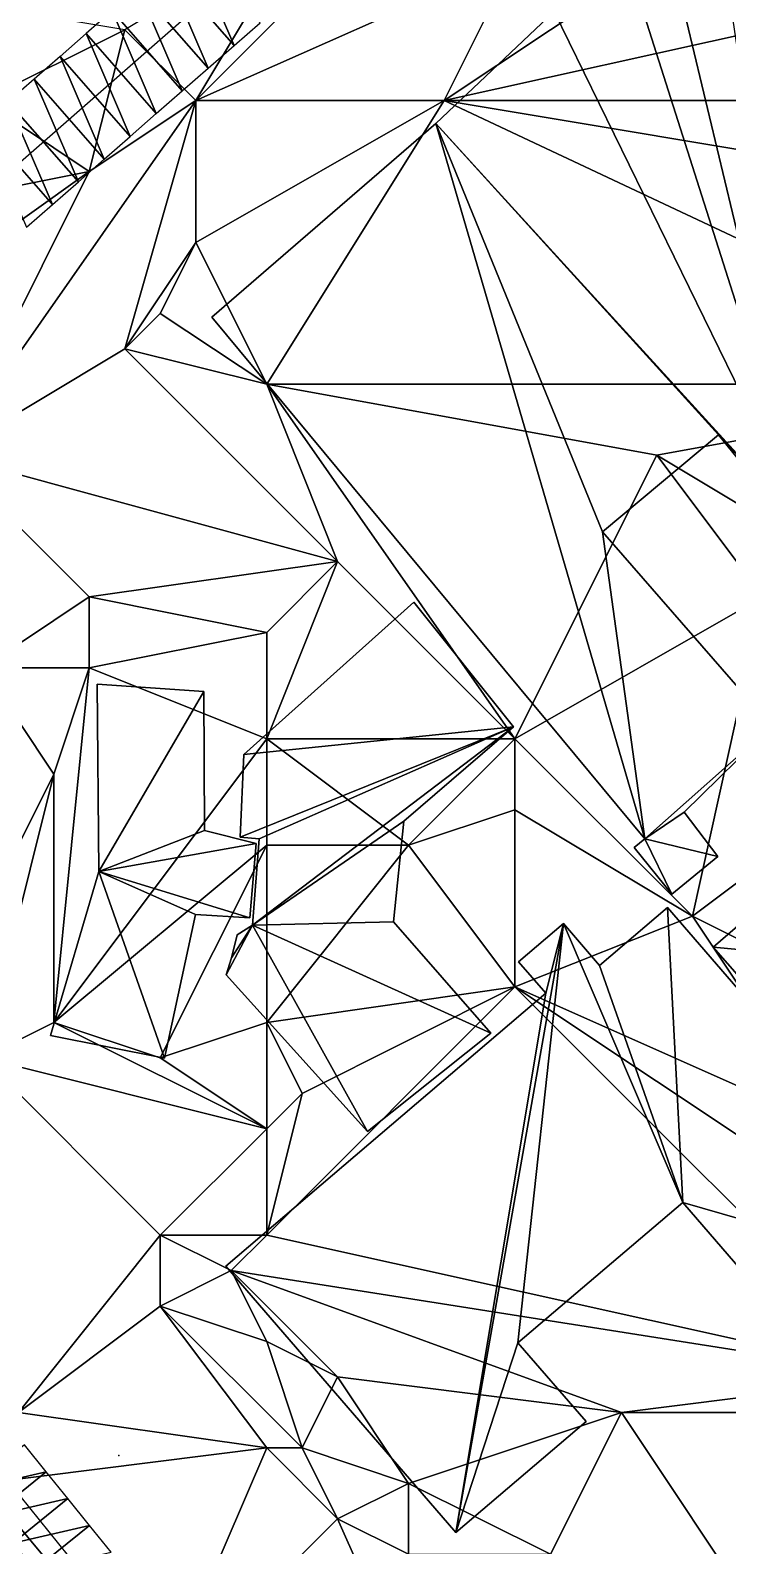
# Model space of a CAD drawing. Header units: metres. Extents: x -1103 to 901, y -902 to 905.
# Drawn here: x -219.3 to -180, y 326.5 to 412 of the extents above; entities that cross this region are included whole.
import ezdxf

# ---------------------------------------------------------------- set-up
doc = ezdxf.new("R2010")
doc.units = ezdxf.units.M
for name, color, linetype in [('OSM_BUILDING_FOOTPRINTS', 7, 'CONTINUOUS'), ('OSM_BUILDING_ROOFS', 1, 'CONTINUOUS'), ('OSM_BUILDING_WALLS', 8, 'CONTINUOUS'), ('OSM_ROAD_AXES', 2, 'CONTINUOUS'), ('OSM_ROAD_SURFACE', 9, 'CONTINUOUS'), ('OSM_TERRAIN', 3, 'CONTINUOUS'), ('OSM_TREES', 3, 'CONTINUOUS')]:
    doc.layers.add(name, color=color, linetype=linetype)

msp = doc.modelspace()

# ---------------------------------------------------------------- linework, layer by layer
at = {"layer": 'OSM_BUILDING_FOOTPRINTS'}
for points in [[(-209.094, 395.79, 10.701), (-196.459, 406.705, 10.701), (-189.794, 413.031, 10.701), (-185.638, 415.762, 10.701), (-183.195, 416.127, 10.701), (-180, 414.579, 10.701), (-178.187, 413.186, 10.701), (-159.882, 388.757, 10.701), (-171.212, 378.56, 10.701), (-175.413, 383.614, 10.701), (-175.899, 383.448, 10.701), (-180.531, 389.155, 10.701), (-187.074, 383.68, 10.701), (-177.524, 372.721, 10.701), (-182.454, 367.866, 10.701), (-180.564, 365.367, 10.701), (-183.161, 363.232, 10.701), (-185.273, 365.864, 10.701), (-184.676, 366.362, 10.701), (-209.094, 395.79, 10.701)], [(-197.708, 379.699, 10.753), (-192.082, 372.677, 10.753), (-198.261, 367.357, 10.753), (-198.847, 361.673, 10.753), (-193.353, 355.402, 10.753), (-200.317, 349.84, 10.753), (-208.287, 358.687, 10.753), (-207.988, 359.649, 10.753), (-207.657, 360.943, 10.753), (-206.805, 361.485, 10.753), (-206.419, 366.362, 10.753), (-207.491, 366.45, 10.753), (-207.281, 371.106, 10.753), (-197.708, 379.699, 10.753)], [(-218.18, 355.27, 11.212), (-215.472, 364.515, 11.212), (-215.549, 375.076, 11.212), (-209.547, 374.667, 11.212), (-209.503, 366.826, 11.212), (-206.595, 366.096, 11.212), (-206.949, 361.894, 11.212), (-210.022, 362.082, 11.212), (-211.769, 353.987, 11.212), (-218.18, 355.27, 11.212)], [(-166.105, 354.363, 9.624), (-171.544, 349.652, 9.624), (-180.829, 360.246, 9.624), (-173.368, 366.705, 9.624), (-168.405, 361.054, 9.624), (-170.438, 359.295, 9.624), (-166.105, 354.363, 9.624)], [(-208.309, 342.253, 10.236), (-195.331, 327.235, 10.236), (-187.992, 333.484, 10.236), (-191.839, 337.929, 10.236), (-182.542, 345.848, 10.236), (-172.318, 334.003, 10.236), (-164.525, 340.65, 10.236), (-183.394, 362.491, 10.236), (-187.24, 359.207, 10.236), (-189.274, 361.573, 10.236), (-191.794, 359.428, 10.236), (-190.258, 357.647, 10.236), (-208.309, 342.253, 10.236)]]:
    msp.add_polyline3d(points, close=True, dxfattribs=at)
at = {"layer": 'OSM_BUILDING_ROOFS'}
for points in [[(-175.413, 383.614, 28.701), (-185.638, 415.762, 28.701), (-189.794, 413.031, 28.701)], [(-175.413, 383.614, 28.701), (-183.195, 416.127, 28.701), (-185.638, 415.762, 28.701)], [(-175.413, 383.614, 28.701), (-180, 414.579, 28.701), (-183.195, 416.127, 28.701)], [(-175.413, 383.614, 28.701), (-189.794, 413.031, 28.701), (-196.459, 406.705, 28.701)], [(-196.459, 406.705, 28.701), (-209.094, 395.79, 28.701), (-184.676, 366.362, 28.701)], [(-196.459, 406.705, 28.701), (-184.676, 366.362, 28.701), (-187.074, 383.68, 28.701)], [(-196.459, 406.705, 28.701), (-187.074, 383.68, 28.701), (-180.531, 389.155, 28.701)], [(-196.459, 406.705, 28.701), (-180.531, 389.155, 28.701), (-175.413, 383.614, 28.701)], [(-180.531, 389.155, 28.701), (-175.899, 383.448, 28.701), (-175.413, 383.614, 28.701)], [(-184.676, 366.362, 28.701), (-177.524, 372.721, 28.701), (-187.074, 383.68, 28.701)], [(-192.082, 372.677, 15.953), (-197.708, 379.699, 15.953), (-207.281, 371.106, 15.953)], [(-215.472, 364.515, 21.212), (-209.547, 374.667, 21.212), (-215.549, 375.076, 21.212)], [(-215.472, 364.515, 21.212), (-209.503, 366.826, 21.212), (-209.547, 374.667, 21.212)], [(-184.676, 366.362, 28.701), (-182.454, 367.866, 28.701), (-177.524, 372.721, 28.701)], [(-192.082, 372.677, 15.953), (-207.281, 371.106, 15.953), (-207.491, 366.45, 15.953)], [(-192.082, 372.677, 15.953), (-207.491, 366.45, 15.953), (-206.419, 366.362, 15.953)], [(-192.082, 372.677, 15.953), (-206.419, 366.362, 15.953), (-206.805, 361.485, 15.953)], [(-206.805, 361.485, 15.953), (-198.261, 367.357, 15.953), (-192.082, 372.677, 15.953)], [(-184.676, 366.362, 28.701), (-180.564, 365.367, 28.701), (-182.454, 367.866, 28.701)], [(-215.472, 364.515, 21.212), (-206.595, 366.096, 21.212), (-209.503, 366.826, 21.212)], [(-206.805, 361.485, 15.953), (-198.847, 361.673, 15.953), (-198.261, 367.357, 15.953)], [(-215.472, 364.515, 21.212), (-206.949, 361.894, 21.212), (-206.595, 366.096, 21.212)], [(-184.676, 366.362, 28.701), (-185.273, 365.864, 28.701), (-183.161, 363.232, 28.701)], [(-184.676, 366.362, 28.701), (-183.161, 363.232, 28.701), (-180.564, 365.367, 28.701)], [(-170.438, 359.295, 14.824), (-173.368, 366.705, 14.824), (-180.829, 360.246, 14.824)], [(-215.472, 364.515, 21.212), (-218.18, 355.27, 21.212), (-211.769, 353.987, 21.212)], [(-215.472, 364.515, 21.212), (-211.769, 353.987, 21.212), (-210.022, 362.082, 21.212)], [(-215.472, 364.515, 21.212), (-210.022, 362.082, 21.212), (-206.949, 361.894, 21.212)], [(-182.542, 345.848, 15.436), (-183.394, 362.491, 15.436), (-187.24, 359.207, 15.436)], [(-182.542, 345.848, 15.436), (-164.525, 340.65, 15.436), (-183.394, 362.491, 15.436)], [(-206.805, 361.485, 15.953), (-193.353, 355.402, 15.953), (-198.847, 361.673, 15.953)], [(-206.805, 361.485, 15.953), (-207.988, 359.649, 15.953), (-208.287, 358.687, 15.953)], [(-206.805, 361.485, 15.953), (-208.287, 358.687, 15.953), (-200.317, 349.84, 15.953)], [(-206.805, 361.485, 15.953), (-207.657, 360.943, 15.953), (-207.988, 359.649, 15.953)], [(-206.805, 361.485, 15.953), (-200.317, 349.84, 15.953), (-193.353, 355.402, 15.953)], [(-189.274, 361.573, 15.436), (-190.258, 357.647, 15.436), (-195.331, 327.235, 15.436)], [(-189.274, 361.573, 15.436), (-195.331, 327.235, 15.436), (-191.839, 337.929, 15.436)], [(-189.274, 361.573, 15.436), (-191.839, 337.929, 15.436), (-182.542, 345.848, 15.436)], [(-189.274, 361.573, 15.436), (-191.794, 359.428, 15.436), (-190.258, 357.647, 15.436)], [(-182.542, 345.848, 15.436), (-187.24, 359.207, 15.436), (-189.274, 361.573, 15.436)], [(-170.438, 359.295, 14.824), (-180.829, 360.246, 14.824), (-171.544, 349.652, 14.824)], [(-190.258, 357.647, 15.436), (-208.309, 342.253, 15.436), (-195.331, 327.235, 15.436)], [(-182.542, 345.848, 15.436), (-172.318, 334.003, 15.436), (-164.525, 340.65, 15.436)], [(-195.331, 327.235, 15.436), (-187.992, 333.484, 15.436), (-191.839, 337.929, 15.436)], [(-166.094, 327.346, 34.868), (-189.296, 307.561, 34.868), (-178.718, 295.319, 34.868)]]:
    msp.add_3dface(points, dxfattribs=at)
at = {"layer": 'OSM_BUILDING_WALLS'}
for points in [[(-189.794, 413.031, 10.701), (-196.459, 406.705, 10.701), (-196.459, 406.705, 28.701)], [(-189.794, 413.031, 10.701), (-196.459, 406.705, 28.701), (-189.794, 413.031, 28.701)], [(-196.459, 406.705, 10.701), (-209.094, 395.79, 10.701), (-209.094, 395.79, 28.701)], [(-196.459, 406.705, 10.701), (-209.094, 395.79, 28.701), (-196.459, 406.705, 28.701)], [(-209.094, 395.79, 10.701), (-184.676, 366.362, 10.701), (-184.676, 366.362, 28.701)], [(-209.094, 395.79, 10.701), (-184.676, 366.362, 28.701), (-209.094, 395.79, 28.701)], [(-187.074, 383.68, 10.701), (-180.531, 389.155, 10.701), (-180.531, 389.155, 28.701)], [(-187.074, 383.68, 10.701), (-180.531, 389.155, 28.701), (-187.074, 383.68, 28.701)], [(-180.531, 389.155, 10.701), (-175.899, 383.448, 10.701), (-175.899, 383.448, 28.701)], [(-180.531, 389.155, 10.701), (-175.899, 383.448, 28.701), (-180.531, 389.155, 28.701)], [(-177.524, 372.721, 10.701), (-187.074, 383.68, 10.701), (-187.074, 383.68, 28.701)], [(-177.524, 372.721, 10.701), (-187.074, 383.68, 28.701), (-177.524, 372.721, 28.701)], [(-197.708, 379.699, 10.753), (-207.281, 371.106, 10.753), (-207.281, 371.106, 15.953)], [(-197.708, 379.699, 10.753), (-207.281, 371.106, 15.953), (-197.708, 379.699, 15.953)], [(-192.082, 372.677, 10.753), (-197.708, 379.699, 10.753), (-197.708, 379.699, 15.953)], [(-192.082, 372.677, 10.753), (-197.708, 379.699, 15.953), (-192.082, 372.677, 15.953)], [(-209.547, 374.667, 11.212), (-215.549, 375.076, 11.212), (-215.549, 375.076, 21.212)], [(-209.547, 374.667, 11.212), (-215.549, 375.076, 21.212), (-209.547, 374.667, 21.212)], [(-215.549, 375.076, 11.212), (-215.472, 364.515, 11.212), (-215.472, 364.515, 21.212)], [(-215.549, 375.076, 11.212), (-215.472, 364.515, 21.212), (-215.549, 375.076, 21.212)], [(-209.503, 366.826, 11.212), (-209.547, 374.667, 11.212), (-209.547, 374.667, 21.212)], [(-209.503, 366.826, 11.212), (-209.547, 374.667, 21.212), (-209.503, 366.826, 21.212)], [(-182.454, 367.866, 10.701), (-177.524, 372.721, 10.701), (-177.524, 372.721, 28.701)], [(-182.454, 367.866, 10.701), (-177.524, 372.721, 28.701), (-182.454, 367.866, 28.701)], [(-198.261, 367.357, 10.753), (-192.082, 372.677, 10.753), (-192.082, 372.677, 15.953)], [(-198.261, 367.357, 10.753), (-192.082, 372.677, 15.953), (-198.261, 367.357, 15.953)], [(-207.281, 371.106, 10.753), (-207.491, 366.45, 10.753), (-207.491, 366.45, 15.953)], [(-207.281, 371.106, 10.753), (-207.491, 366.45, 15.953), (-207.281, 371.106, 15.953)], [(-180.564, 365.367, 10.701), (-182.454, 367.866, 10.701), (-182.454, 367.866, 28.701)], [(-180.564, 365.367, 10.701), (-182.454, 367.866, 28.701), (-180.564, 365.367, 28.701)], [(-206.595, 366.096, 11.212), (-209.503, 366.826, 11.212), (-209.503, 366.826, 21.212)], [(-206.595, 366.096, 11.212), (-209.503, 366.826, 21.212), (-206.595, 366.096, 21.212)], [(-198.847, 361.673, 10.753), (-198.261, 367.357, 10.753), (-198.261, 367.357, 15.953)], [(-198.847, 361.673, 10.753), (-198.261, 367.357, 15.953), (-198.847, 361.673, 15.953)], [(-207.491, 366.45, 10.753), (-206.419, 366.362, 10.753), (-206.419, 366.362, 15.953)], [(-207.491, 366.45, 10.753), (-206.419, 366.362, 15.953), (-207.491, 366.45, 15.953)], [(-206.949, 361.894, 11.212), (-206.595, 366.096, 11.212), (-206.595, 366.096, 21.212)], [(-206.949, 361.894, 11.212), (-206.595, 366.096, 21.212), (-206.949, 361.894, 21.212)], [(-206.419, 366.362, 10.753), (-206.805, 361.485, 10.753), (-206.805, 361.485, 15.953)], [(-206.419, 366.362, 10.753), (-206.805, 361.485, 15.953), (-206.419, 366.362, 15.953)], [(-184.676, 366.362, 10.701), (-185.273, 365.864, 10.701), (-185.273, 365.864, 28.701)], [(-184.676, 366.362, 10.701), (-185.273, 365.864, 28.701), (-184.676, 366.362, 28.701)], [(-185.273, 365.864, 10.701), (-183.161, 363.232, 10.701), (-183.161, 363.232, 28.701)], [(-185.273, 365.864, 10.701), (-183.161, 363.232, 28.701), (-185.273, 365.864, 28.701)], [(-173.368, 366.705, 9.624), (-180.829, 360.246, 9.624), (-180.829, 360.246, 14.824)], [(-173.368, 366.705, 9.624), (-180.829, 360.246, 14.824), (-173.368, 366.705, 14.824)], [(-183.161, 363.232, 10.701), (-180.564, 365.367, 10.701), (-180.564, 365.367, 28.701)], [(-183.161, 363.232, 10.701), (-180.564, 365.367, 28.701), (-183.161, 363.232, 28.701)], [(-215.472, 364.515, 11.212), (-218.18, 355.27, 11.212), (-218.18, 355.27, 21.212)], [(-215.472, 364.515, 11.212), (-218.18, 355.27, 21.212), (-215.472, 364.515, 21.212)], [(-183.394, 362.491, 10.236), (-187.24, 359.207, 10.236), (-187.24, 359.207, 15.436)], [(-183.394, 362.491, 10.236), (-187.24, 359.207, 15.436), (-183.394, 362.491, 15.436)], [(-164.525, 340.65, 10.236), (-183.394, 362.491, 10.236), (-183.394, 362.491, 15.436)], [(-164.525, 340.65, 10.236), (-183.394, 362.491, 15.436), (-164.525, 340.65, 15.436)], [(-211.769, 353.987, 11.212), (-210.022, 362.082, 11.212), (-210.022, 362.082, 21.212)], [(-211.769, 353.987, 11.212), (-210.022, 362.082, 21.212), (-211.769, 353.987, 21.212)], [(-210.022, 362.082, 11.212), (-206.949, 361.894, 11.212), (-206.949, 361.894, 21.212)], [(-210.022, 362.082, 11.212), (-206.949, 361.894, 21.212), (-210.022, 362.082, 21.212)], [(-193.353, 355.402, 10.753), (-198.847, 361.673, 10.753), (-198.847, 361.673, 15.953)], [(-193.353, 355.402, 10.753), (-198.847, 361.673, 15.953), (-193.353, 355.402, 15.953)], [(-207.657, 360.943, 10.753), (-207.988, 359.649, 10.753), (-207.988, 359.649, 15.953)], [(-207.657, 360.943, 10.753), (-207.988, 359.649, 15.953), (-207.657, 360.943, 15.953)], [(-206.805, 361.485, 10.753), (-207.657, 360.943, 10.753), (-207.657, 360.943, 15.953)], [(-206.805, 361.485, 10.753), (-207.657, 360.943, 15.953), (-206.805, 361.485, 15.953)], [(-189.274, 361.573, 10.236), (-191.794, 359.428, 10.236), (-191.794, 359.428, 15.436)], [(-189.274, 361.573, 10.236), (-191.794, 359.428, 15.436), (-189.274, 361.573, 15.436)], [(-187.24, 359.207, 10.236), (-189.274, 361.573, 10.236), (-189.274, 361.573, 15.436)], [(-187.24, 359.207, 10.236), (-189.274, 361.573, 15.436), (-187.24, 359.207, 15.436)], [(-180.829, 360.246, 9.624), (-171.544, 349.652, 9.624), (-171.544, 349.652, 14.824)], [(-180.829, 360.246, 9.624), (-171.544, 349.652, 14.824), (-180.829, 360.246, 14.824)], [(-207.988, 359.649, 10.753), (-208.287, 358.687, 10.753), (-208.287, 358.687, 15.953)], [(-207.988, 359.649, 10.753), (-208.287, 358.687, 15.953), (-207.988, 359.649, 15.953)], [(-191.794, 359.428, 10.236), (-190.258, 357.647, 10.236), (-190.258, 357.647, 15.436)], [(-191.794, 359.428, 10.236), (-190.258, 357.647, 15.436), (-191.794, 359.428, 15.436)], [(-208.287, 358.687, 10.753), (-200.317, 349.84, 10.753), (-200.317, 349.84, 15.953)], [(-208.287, 358.687, 10.753), (-200.317, 349.84, 15.953), (-208.287, 358.687, 15.953)], [(-190.258, 357.647, 10.236), (-208.309, 342.253, 10.236), (-208.309, 342.253, 15.436)], [(-190.258, 357.647, 10.236), (-208.309, 342.253, 15.436), (-190.258, 357.647, 15.436)], [(-218.18, 355.27, 11.212), (-211.769, 353.987, 11.212), (-211.769, 353.987, 21.212)], [(-218.18, 355.27, 11.212), (-211.769, 353.987, 21.212), (-218.18, 355.27, 21.212)], [(-200.317, 349.84, 10.753), (-193.353, 355.402, 10.753), (-193.353, 355.402, 15.953)], [(-200.317, 349.84, 10.753), (-193.353, 355.402, 15.953), (-200.317, 349.84, 15.953)], [(-191.839, 337.929, 10.236), (-182.542, 345.848, 10.236), (-182.542, 345.848, 15.436)], [(-191.839, 337.929, 10.236), (-182.542, 345.848, 15.436), (-191.839, 337.929, 15.436)], [(-182.542, 345.848, 10.236), (-172.318, 334.003, 10.236), (-172.318, 334.003, 15.436)], [(-182.542, 345.848, 10.236), (-172.318, 334.003, 15.436), (-182.542, 345.848, 15.436)], [(-208.309, 342.253, 10.236), (-195.331, 327.235, 10.236), (-195.331, 327.235, 15.436)], [(-208.309, 342.253, 10.236), (-195.331, 327.235, 15.436), (-208.309, 342.253, 15.436)], [(-187.992, 333.484, 10.236), (-191.839, 337.929, 10.236), (-191.839, 337.929, 15.436)], [(-187.992, 333.484, 10.236), (-191.839, 337.929, 15.436), (-187.992, 333.484, 15.436)], [(-195.331, 327.235, 10.236), (-187.992, 333.484, 10.236), (-187.992, 333.484, 15.436)], [(-195.331, 327.235, 10.236), (-187.992, 333.484, 15.436), (-195.331, 327.235, 15.436)], [(-166.094, 327.346, 10.468), (-189.296, 307.561, 10.468), (-189.296, 307.561, 34.868)], [(-166.094, 327.346, 10.468), (-189.296, 307.561, 34.868), (-166.094, 327.346, 34.868)]]:
    msp.add_3dface(points, dxfattribs=at)
at = {"layer": 'OSM_ROAD_AXES'}
for points in [[(338.128, 881.942, 14.359), (234.895, 793.04, 12.898), (204.718, 767.892, 16.831), (76.88, 658.585, 15.214), (-16.846, 578.441, 10.141), (-81.964, 522.77, 11.318), (-163.309, 453.629, 16.809), (-182.001, 437.737, 14.897), (-234.694, 391.565, 11.193), (-256.57, 375.209, 14.917), (-337.594, 302.816, 14.849)], [(-157.826, 253.505, 19.336), (-161.33, 257.519, 19.095), (-183.747, 284.924, 15.418), (-208.994, 315.767, 14.23), (-234.639, 347.573, 15.628), (-256.57, 375.209, 14.917), (-282.181, 405.676, 12.154), (-361.261, 499.721, 16.837)]]:
    msp.add_polyline3d(points, dxfattribs=at)
at = {"layer": 'OSM_ROAD_SURFACE'}
for points in [[(-210.325, 416.907, 11.983), (-211.788, 415.625, 11.868), (-207.834, 411.112, 11.959)], [(-210.325, 416.907, 11.983), (-207.834, 411.112, 11.959), (-206.371, 412.395, 12.082)], [(-211.788, 415.625, 11.868), (-213.252, 414.342, 11.748), (-209.298, 409.83, 11.823)], [(-211.788, 415.625, 11.868), (-209.298, 409.83, 11.823), (-207.834, 411.112, 11.959)], [(-213.252, 414.342, 11.748), (-214.716, 413.06, 11.608), (-210.762, 408.547, 11.675)], [(-213.252, 414.342, 11.748), (-210.762, 408.547, 11.675), (-209.298, 409.83, 11.823)], [(-214.716, 413.06, 11.608), (-216.18, 411.777, 11.466), (-212.225, 407.264, 11.517)], [(-214.716, 413.06, 11.608), (-212.225, 407.264, 11.517), (-210.762, 408.547, 11.675)], [(-216.18, 411.777, 11.466), (-217.643, 410.495, 11.331), (-213.689, 405.982, 11.359)], [(-216.18, 411.777, 11.466), (-213.689, 405.982, 11.359), (-212.225, 407.264, 11.517)], [(-217.643, 410.495, 11.331), (-219.107, 409.212, 11.174), (-215.153, 404.699, 11.2)], [(-217.643, 410.495, 11.331), (-215.153, 404.699, 11.2), (-213.689, 405.982, 11.359)], [(-219.107, 409.212, 11.174), (-220.571, 407.93, 10.989), (-216.616, 403.417, 11.104)], [(-219.107, 409.212, 11.174), (-216.616, 403.417, 11.104), (-215.153, 404.699, 11.2)], [(-220.571, 407.93, 10.989), (-222.034, 406.647, 10.887), (-218.08, 402.134, 11.081)], [(-220.571, 407.93, 10.989), (-218.08, 402.134, 11.081), (-216.616, 403.417, 11.104)], [(-222.034, 406.647, 10.887), (-219.544, 400.852, 11.059), (-218.08, 402.134, 11.081)], [(-218.428, 330.653, 15.427), (-219.649, 332.168, 15.553), (-222.763, 329.657, 15.689)], [(-218.428, 330.653, 15.427), (-222.763, 329.657, 15.689), (-221.542, 328.143, 15.548)], [(-217.206, 329.139, 15.286), (-218.428, 330.653, 15.427), (-221.542, 328.143, 15.548)], [(-217.206, 329.139, 15.286), (-221.542, 328.143, 15.548), (-220.32, 326.628, 15.405)], [(-215.985, 327.624, 15.142), (-217.206, 329.139, 15.286), (-220.32, 326.628, 15.405)], [(-215.985, 327.624, 15.142), (-220.32, 326.628, 15.405), (-219.099, 325.113, 15.263)], [(-214.764, 326.11, 14.999), (-215.985, 327.624, 15.142), (-219.099, 325.113, 15.263)]]:
    msp.add_3dface(points, dxfattribs=at)
at = {"layer": 'OSM_TERRAIN'}
for points in [[(-210, 408, 11.631), (-204, 418, 12.512), (-214, 412, 11.673)], [(-210, 408, 11.631), (-200, 418, 12.567), (-204, 418, 12.512)], [(-210, 408, 11.631), (-192, 416, 13.193), (-200, 418, 12.567)], [(-196, 408, 12.815), (-192, 416, 13.193), (-210, 408, 11.631)], [(-196, 408, 12.815), (-184, 416, 12.839), (-192, 416, 13.193)], [(-196, 408, 12.815), (-178, 412, 12.839), (-184, 416, 12.839)], [(-222, 408, 10.834), (-214, 412, 11.673), (-226, 414, 10.149)], [(-222, 408, 10.834), (-216, 404, 11.062), (-214, 412, 11.673)], [(-216, 404, 11.062), (-210, 408, 11.631), (-214, 412, 11.673)], [(-196, 408, 12.815), (-174, 408, 12.947), (-178, 412, 12.839)], [(-226, 402, 10.708), (-216, 404, 11.062), (-222, 408, 10.834)], [(-214, 394, 11.619), (-210, 408, 11.631), (-224, 388, 11.283)], [(-224, 388, 11.283), (-210, 408, 11.631), (-216, 404, 11.062)], [(-214, 394, 11.619), (-210, 400, 11.907), (-210, 408, 11.631)], [(-206, 392, 12.832), (-196, 408, 12.815), (-210, 400, 11.907)], [(-210, 400, 11.907), (-196, 408, 12.815), (-210, 408, 11.631)], [(-206, 392, 12.832), (-162, 392, 12.953), (-196, 408, 12.815)], [(-162, 392, 12.953), (-172, 404, 12.839), (-196, 408, 12.815)], [(-196, 408, 12.815), (-172, 404, 12.839), (-174, 408, 12.947)], [(-230, 394, 10.759), (-224, 388, 11.283), (-216, 404, 11.062)], [(-230, 394, 10.759), (-216, 404, 11.062), (-226, 402, 10.708)], [(-214, 394, 11.619), (-212, 396, 12.031), (-210, 400, 11.907)], [(-212, 396, 12.031), (-206, 392, 12.832), (-210, 400, 11.907)], [(-214, 394, 11.619), (-206, 392, 12.832), (-212, 396, 12.031)], [(-224, 388, 11.283), (-202, 382, 12.519), (-214, 394, 11.619)], [(-202, 382, 12.519), (-206, 392, 12.832), (-214, 394, 11.619)], [(-202, 382, 12.519), (-192, 372, 12.85), (-206, 392, 12.832)], [(-192, 372, 12.85), (-184, 388, 12.839), (-206, 392, 12.832)], [(-206, 392, 12.832), (-184, 388, 12.839), (-162, 392, 12.953)], [(-184, 388, 12.839), (-174, 382, 12.839), (-162, 392, 12.953)], [(-222, 376, 12.364), (-216, 380, 12.264), (-224, 388, 11.283)], [(-216, 380, 12.264), (-202, 382, 12.519), (-224, 388, 11.283)], [(-192, 372, 12.85), (-178, 380, 13.115), (-184, 388, 12.839)], [(-178, 380, 13.115), (-174, 382, 12.839), (-184, 388, 12.839)], [(-216, 380, 12.264), (-206, 378, 12.556), (-202, 382, 12.519)], [(-206, 378, 12.556), (-206, 372, 13.005), (-202, 382, 12.519)], [(-206, 372, 13.005), (-192, 372, 12.85), (-202, 382, 12.519)], [(-222, 376, 12.364), (-216, 376, 13.144), (-216, 380, 12.264)], [(-216, 376, 13.144), (-206, 378, 12.556), (-216, 380, 12.264)], [(-192, 372, 12.85), (-182, 362, 12.711), (-178, 380, 13.115)], [(-182, 362, 12.711), (-174, 368, 12.524), (-178, 380, 13.115)], [(-206, 372, 13.005), (-206, 378, 12.556), (-216, 376, 13.144)], [(-224, 358, 13.99), (-218, 370, 13.091), (-222, 376, 12.364)], [(-218, 370, 13.091), (-216, 376, 13.144), (-222, 376, 12.364)], [(-218, 356, 13.352), (-216, 376, 13.144), (-218, 370, 13.091)], [(-218, 356, 13.352), (-206, 372, 13.005), (-216, 376, 13.144)], [(-218, 356, 13.352), (-206, 366, 13.288), (-206, 372, 13.005)], [(-206, 366, 13.288), (-198, 366, 12.932), (-206, 372, 13.005)], [(-198, 366, 12.932), (-192, 372, 12.85), (-206, 372, 13.005)], [(-192, 368, 12.326), (-192, 372, 12.85), (-198, 366, 12.932)], [(-192, 368, 12.326), (-182, 362, 12.711), (-192, 372, 12.85)], [(-224, 358, 13.99), (-222, 354, 14.451), (-218, 370, 13.091)], [(-222, 354, 14.451), (-218, 356, 13.352), (-218, 370, 13.091)], [(-192, 358, 12.753), (-192, 368, 12.326), (-198, 366, 12.932)], [(-192, 358, 12.753), (-182, 362, 12.711), (-192, 368, 12.326)], [(-170, 356, 12.407), (-174, 368, 12.524), (-182, 362, 12.711)], [(-218, 356, 13.352), (-212, 354, 13.351), (-206, 366, 13.288)], [(-212, 354, 13.351), (-206, 356, 12.976), (-206, 366, 13.288)], [(-206, 356, 12.976), (-198, 366, 12.932), (-206, 366, 13.288)], [(-206, 356, 12.976), (-192, 358, 12.753), (-198, 366, 12.932)], [(-174, 350, 12.72), (-182, 362, 12.711), (-192, 358, 12.753)], [(-182, 362, 12.711), (-174, 350, 12.72), (-170, 356, 12.407)], [(-206, 344, 12.72), (-170, 336, 12.72), (-192, 358, 12.753)], [(-206, 344, 12.72), (-192, 358, 12.753), (-204, 352, 13.206)], [(-204, 352, 13.206), (-192, 358, 12.753), (-206, 356, 12.976)], [(-170, 336, 12.72), (-168, 342, 12.72), (-192, 358, 12.753)], [(-168, 342, 12.72), (-174, 350, 12.72), (-192, 358, 12.753)], [(-222, 354, 14.451), (-206, 350, 13.934), (-218, 356, 13.352)], [(-206, 350, 13.934), (-212, 354, 13.351), (-218, 356, 13.352)], [(-212, 354, 13.351), (-206, 350, 13.934), (-206, 356, 12.976)], [(-206, 350, 13.934), (-204, 352, 13.206), (-206, 356, 12.976)], [(-220, 334, 15.587), (-212, 344, 14.579), (-222, 354, 14.451)], [(-222, 354, 14.451), (-212, 344, 14.579), (-206, 350, 13.934)], [(-206, 350, 13.934), (-206, 344, 12.72), (-204, 352, 13.206)], [(-206, 344, 12.72), (-206, 350, 13.934), (-212, 344, 14.579)], [(-220, 334, 15.587), (-212, 340, 14.789), (-212, 344, 14.579)], [(-212, 340, 14.789), (-208, 342, 12.72), (-212, 344, 14.579)], [(-208, 342, 12.72), (-206, 344, 12.72), (-212, 344, 14.579)], [(-208, 342, 12.72), (-170, 336, 12.72), (-206, 344, 12.72)], [(-212, 340, 14.789), (-206, 338, 13.177), (-208, 342, 12.72)], [(-206, 338, 13.177), (-202, 336, 12.72), (-208, 342, 12.72)], [(-202, 336, 12.72), (-186, 334, 12.778), (-208, 342, 12.72)], [(-208, 342, 12.72), (-186, 334, 12.778), (-170, 336, 12.72)], [(-206, 332, 14.672), (-212, 340, 14.789), (-220, 334, 15.587)], [(-206, 332, 14.672), (-204, 332, 14.237), (-212, 340, 14.789)], [(-212, 340, 14.789), (-204, 332, 14.237), (-206, 338, 13.177)], [(-204, 332, 14.237), (-202, 336, 12.72), (-206, 338, 13.177)], [(-204, 332, 14.237), (-198, 330, 12.78), (-202, 336, 12.72)], [(-202, 336, 12.72), (-198, 330, 12.78), (-186, 334, 12.778)], [(-178, 334, 12.424), (-170, 336, 12.72), (-186, 334, 12.778)], [(-222, 330, 15.571), (-206, 332, 14.672), (-220, 334, 15.587)], [(-190, 326, 13.161), (-186, 334, 12.778), (-198, 330, 12.78)], [(-190, 326, 13.161), (-178, 322, 12.808), (-186, 334, 12.778)], [(-178, 322, 12.808), (-178, 334, 12.424), (-186, 334, 12.778)], [(-212, 318, 14.413), (-206, 332, 14.672), (-222, 330, 15.571)], [(-212, 318, 14.413), (-202, 328, 14.187), (-206, 332, 14.672)], [(-202, 328, 14.187), (-204, 332, 14.237), (-206, 332, 14.672)], [(-202, 328, 14.187), (-198, 330, 12.78), (-204, 332, 14.237)], [(-230, 326, 16.288), (-212, 318, 14.413), (-222, 330, 15.571)], [(-198, 326, 13.488), (-198, 330, 12.78), (-202, 328, 14.187)], [(-190, 326, 13.161), (-198, 330, 12.78), (-198, 326, 13.488)], [(-212, 318, 14.413), (-194, 310, 13.385), (-202, 328, 14.187)], [(-202, 328, 14.187), (-194, 310, 13.385), (-198, 326, 13.488)]]:
    msp.add_3dface(points, dxfattribs=at)
at = {"layer": 'OSM_TREES'}
msp.add_point((-214.344, 331.581, 15.162), dxfattribs=at)

doc.saveas('drawing.dxf')
